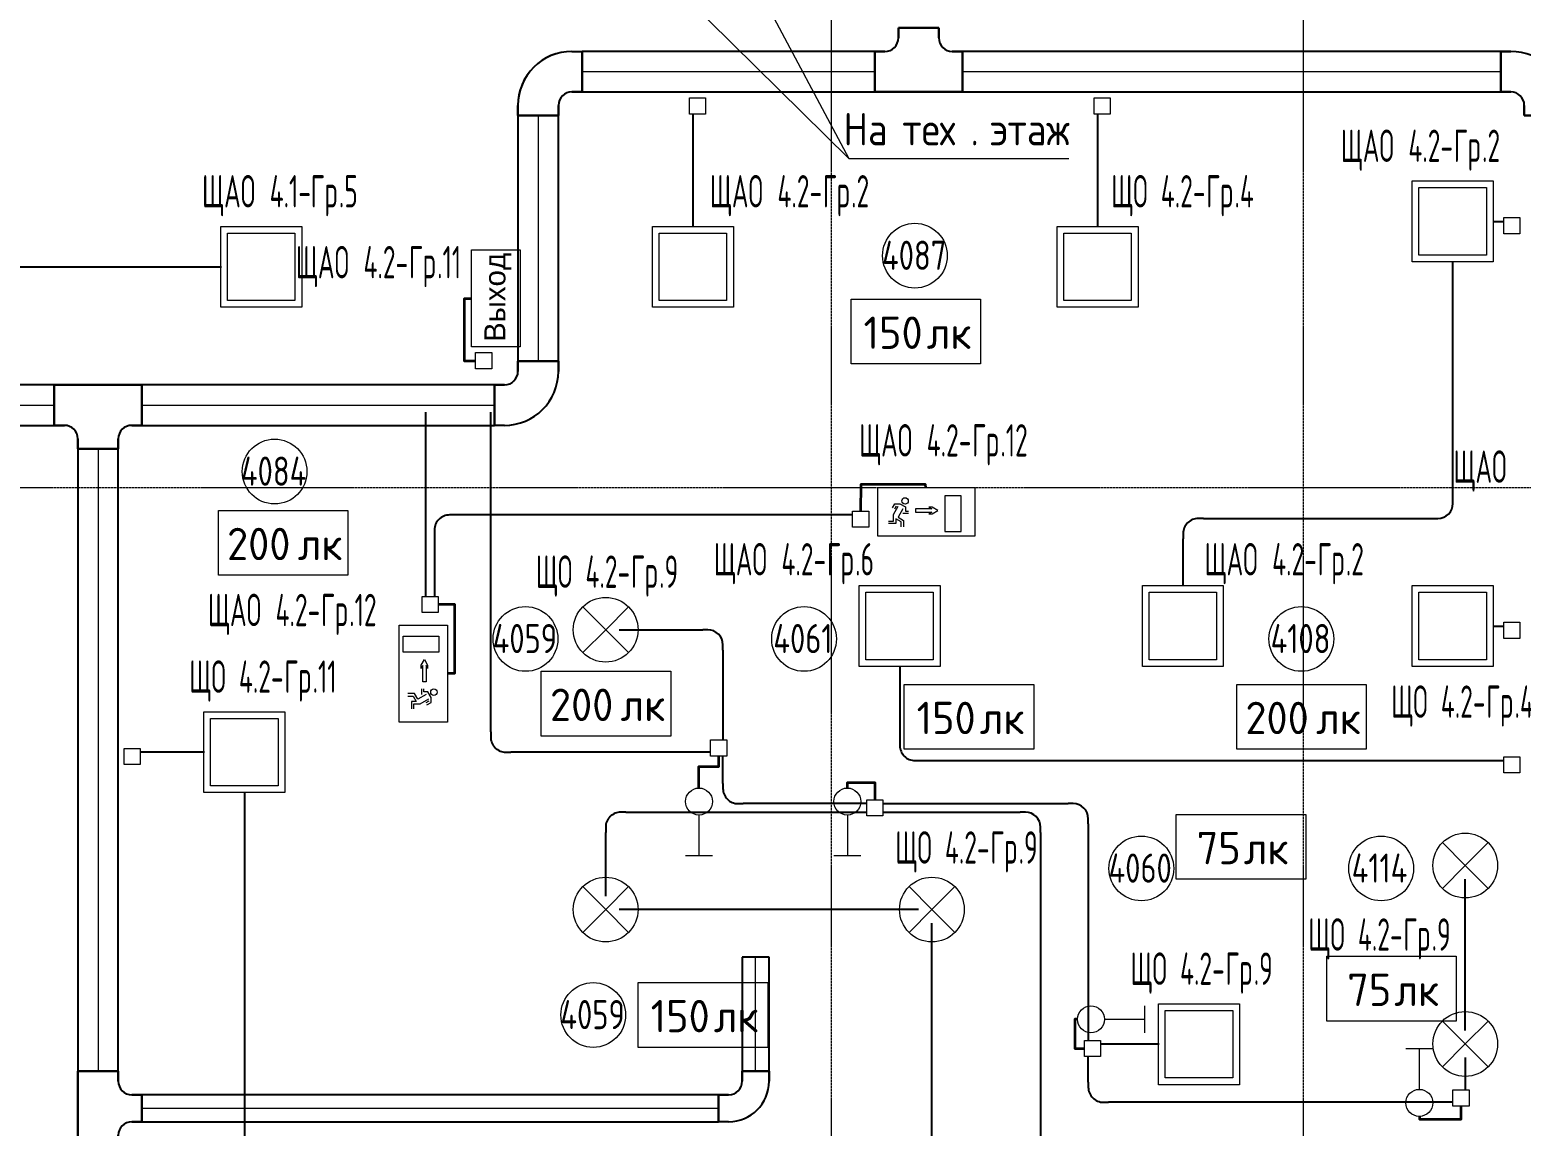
# Model space of a CAD drawing. Header units: millimetres. Extents: x -4730 to 98194, y -4296 to 93388.
# Drawn here: x 78059 to 89115, y 38268 to 46395 of the extents above; entities that cross this region are included whole.
import ezdxf

# ---------------------------------------------------------------- set-up
doc = ezdxf.new("R2010")
doc.units = ezdxf.units.MM
doc.linetypes.add('Линия сетки', pattern=[22.225, 12.7, -3.175, 3.175, -3.175])
for name, color, linetype, lineweight, true_color in [('Кабельные лотки', 5, 'Continuous', 25, 0x0000ff), ('Короба', 7, 'Continuous', 25, 0x008000), ('Соединительные детали кабельных лотков', 5, 'Continuous', 25, 0x0000ff), ('Соединительные детали коробов', 7, 'Continuous', 25, 0x008000), ('Типовые аннотации', 1, 'Continuous', 18, 0xff0000)]:
    doc.layers.add(name, color=color, linetype=linetype, lineweight=lineweight, true_color=true_color)
for name, color, linetype, lineweight in [('Марки помещений', 7, 'Continuous', 9), ('Марки силовых электроприборов', 7, 'Continuous', 9), ('Осевая линия', 7, 'Continuous', 18), ('Оси', 7, 'Continuous', 9), ('Провода', 7, 'Continuous', 35), ('Текстовые примечания', 7, 'Continuous', 9), ('Тонкие линии', 7, 'Continuous', 9)]:
    doc.layers.add(name, color=color, linetype=linetype, lineweight=lineweight)
doc.styles.add('Arial', font='arial.ttf', dxfattribs={"height": 156})
doc.styles.add('GOST Common', font='GOST_Common.ttf', dxfattribs={"width": 0.6, "height": 240})
doc.styles.add('GOST Common_3', font='GOST_Common.ttf', dxfattribs={"width": 0.8, "height": 216})
doc.styles.add('GOST Common_4', font='GOST_Common.ttf', dxfattribs={"height": 240})
doc.styles.add('GOST Common_6', font='GOST_Common.ttf', dxfattribs={"width": 0.9, "height": 240})

# ---------------------------------------------------------------- blocks, each defined once
blk = doc.blocks.new('M_Горизонтальный изгиб-колено для канального - Стандартная-2475426-4-й этаж')
at = {"layer": 'Соединительные детали кабельных лотков'}
for p, q in [((-150, 250), (-150, 325)), ((150, 325), (-150, 325)), ((-150, 325), (150, 325)), ((-150, 325), (-150, 325)), ((-150, 325), (-150, 250)), ((150, 250), (150, 325)), ((150, 325), (150, 325)), ((150, 325), (150, 250)), ((-325, 150), (-325, 150)), ((-325, 150), (-325, -150)), ((-325, -150), (-325, 150)), ((-325, 150), (-250, 150)), ((-250, 150), (-325, 150)), ((-325, -150), (-325, -150)), ((-250, -150), (-325, -150)), ((-250, -150), (-325, -150))]:
    blk.add_line(p, q, dxfattribs=at)
for radius, end in [(100, 360), (400, 360), (100, 0), (400, 0)]:
    blk.add_arc((-250, 250), radius, 270, end, dxfattribs=at)
blk = doc.blocks.new('M_Горизонтальный тройник для канального - Радиус 100 мм-2474834-4-й этаж')
at = {"layer": 'Соединительные детали кабельных лотков'}
for p, q in [((325, 150), (-325, 150)), ((-325, 150), (-325, -150)), ((-325, -150), (-325, 150)), ((-325, 150), (325, 150)), ((-325, 150), (-325, 150)), ((325, -150), (325, 150)), ((325, 150), (325, -150)), ((325, 150), (325, 150)), ((-325, -150), (-250, -150)), ((-250, -150), (-325, -150)), ((-325, -150), (-325, -150)), ((250, -150), (325, -150)), ((325, -150), (250, -150)), ((325, -150), (325, -150)), ((-150, -250), (-150, -325)), ((-150, -325), (-150, -250)), ((-150, -325), (150, -325)), ((150, -325), (-150, -325)), ((-150, -325), (-150, -325)), ((150, -325), (150, -250)), ((150, -250), (150, -325)), ((150, -325), (150, -325))]:
    blk.add_line(p, q, dxfattribs=at)
for centre, start, end in [((-250, -250), 0, 90), ((-250, -250), 0, 90), ((250, -250), 90, 180), ((250, -250), 90, 180)]:
    blk.add_arc(centre, 100, start, end, dxfattribs=at)
blk = doc.blocks.new('M_Короб_ отвод - Плоский торец - ПВХ - Стандартная-2386742-4-й этаж')
at = {"layer": 'Соединительные детали коробов'}
for p, q in [((0, 111.95), (0, 150.05)), ((-150.05, 0), (-111.95, 0))]:
    blk.add_line(p, q, dxfattribs=at)
blk.add_arc((-111.95, 111.95), 111.95, 270, 0, dxfattribs=at)
blk = doc.blocks.new('M_Горизонтальный тройник для канального - Радиус 100 мм-2745902-4-й этаж')
at = {"layer": 'Соединительные детали кабельных лотков'}
for p, q in [((275, 150), (-275, 150)), ((-275, 150), (-275, -150)), ((-275, -150), (-275, 150)), ((-275, 150), (275, 150)), ((-275, 150), (-275, 150)), ((275, -150), (275, 150)), ((275, 150), (275, -150)), ((275, 150), (275, 150)), ((-275, -150), (-200, -150)), ((-200, -150), (-275, -150)), ((-275, -150), (-275, -150)), ((200, -150), (275, -150)), ((275, -150), (200, -150)), ((275, -150), (275, -150)), ((-100, -250), (-100, -325)), ((-100, -325), (-100, -250)), ((-100, -325), (100, -325)), ((100, -325), (-100, -325)), ((-100, -325), (-100, -325)), ((100, -325), (100, -250)), ((100, -250), (100, -325)), ((100, -325), (100, -325))]:
    blk.add_line(p, q, dxfattribs=at)
for centre, start, end in [((-200, -250), 0, 90), ((-200, -250), 0, 90), ((200, -250), 90, 180), ((200, -250), 90, 180)]:
    blk.add_arc(centre, 100, start, end, dxfattribs=at)
blk = doc.blocks.new('M_Горизонтальный изгиб-колено для канального - Стандартная-2451758-4-й этаж')
at = {"layer": 'Соединительные детали кабельных лотков'}
for p, q in [((-100, 200), (-100, 275)), ((100, 275), (-100, 275)), ((-100, 275), (100, 275)), ((-100, 275), (-100, 275)), ((-100, 275), (-100, 200)), ((100, 200), (100, 275)), ((100, 275), (100, 275)), ((100, 275), (100, 200)), ((-275, 100), (-275, 100)), ((-275, 100), (-275, -100)), ((-275, -100), (-275, 100)), ((-275, 100), (-200, 100)), ((-200, 100), (-275, 100)), ((-275, -100), (-275, -100)), ((-200, -100), (-275, -100)), ((-200, -100), (-275, -100))]:
    blk.add_line(p, q, dxfattribs=at)
for radius, end in [(100, 360), (300, 360), (100, 0), (300, 0)]:
    blk.add_arc((-200, 200), radius, 270, end, dxfattribs=at)
blk = doc.blocks.new('ADSK_Марка_Помещение_1_ГОСТ21-501-2011 - Номер-85995-4-й этаж')
at = {"layer": 'Марки помещений'}
blk.add_circle((0, 0), 2, dxfattribs=at)
blk = doc.blocks.new('Морка помещения_освещённость_ - Морка помещения_освещённость_-1484368-4-й этаж')
at = {"layer": 'Марки помещений', "color": 190, "true_color": 0x8000ff}
for p, q in [((-4, 0), (-4, 4)), ((-4, 4), (4, 4)), ((4, 4), (4, 0)), ((4, 0), (-4, 0))]:
    blk.add_line(p, q, dxfattribs=at)

msp = doc.modelspace()

# ---------------------------------------------------------------- linework, layer by layer
at = {"layer": 'Кабельные лотки'}
for p, q in [((82152.9607, 45935), (82152.9607, 46235)), ((84322.9607, 46235), (82152.9607, 46235)), ((84322.9607, 45935), (84322.9607, 46235)), ((84972.9607, 45935), (84972.9607, 46235)), ((88962.9607, 46235), (84972.9607, 46235)), ((88962.9607, 45935), (88962.9607, 46235)), ((82152.9607, 45935), (84322.9607, 45935)), ((84972.9607, 45935), (88962.9607, 45935)), ((81677.9607, 45760), (81977.9607, 45760)), ((81677.9607, 45760), (81677.9607, 43938.1437)), ((81977.9607, 43938.1437), (81977.9607, 45760)), ((81677.9607, 43938.1437), (81977.9607, 43938.1437)), ((78240.422, 43763.1437), (48145, 43763.1437)), ((78240.422, 43463.1437), (78240.422, 43763.1437)), ((78890.422, 43463.1437), (78890.422, 43763.1437)), ((81502.9607, 43763.1437), (78890.422, 43763.1437)), ((81502.9607, 43463.1437), (81502.9607, 43763.1437)), ((48145, 43463.1437), (78240.422, 43463.1437)), ((78890.422, 43463.1437), (81502.9607, 43463.1437)), ((78415.422, 43288.1437), (78715.422, 43288.1437)), ((78415.422, 43288.1437), (78415.422, 38675.8333)), ((78715.422, 38675.8333), (78715.422, 43288.1437)), ((83540, 39520.8333), (83340, 39520.8333)), ((83340, 39520.8333), (83340, 38675.8333)), ((83540, 38675.8333), (83540, 39520.8333)), ((78415.422, 38675.8333), (78715.422, 38675.8333)), ((83540, 38675.8333), (83340, 38675.8333)), ((78890.422, 38300.8333), (78890.422, 38500.8333)), ((83165, 38500.8333), (78890.422, 38500.8333)), ((83165, 38300.8333), (83165, 38500.8333)), ((78890.422, 38300.8333), (83165, 38300.8333))]:
    msp.add_line(p, q, dxfattribs=at)
at = {"layer": 'Короба'}
for p, q in [((82977.2325, 44935.5863), (82977.2325, 45770.1348)), ((85977.2325, 44935.5863), (85977.2325, 45770.1348)), ((88906.6742, 44975.2432), (88986.0706, 44975.2432)), ((88609.1742, 42922.7932), (88609.1742, 44677.7432)), ((77785.7361, 44638.0863), (79479.7325, 44638.0863)), ((80995.8414, 42194.6758), (80995.8414, 43560.1852)), ((81475.9922, 41190.2352), (81475.9922, 43560.1852)), ((84158.1186, 42798.7959), (81208.8914, 42798.7959)), ((86759.2242, 42772.7432), (88459.1242, 42772.7432)), ((81058.8414, 42648.7459), (81058.8414, 42194.6758)), ((86609.1742, 42272.7432), (86609.1742, 42622.6932)), ((82428.3267, 41947.7608), (83047.4422, 41947.7608)), ((88906.6742, 41975.2432), (88986.0706, 41975.2432)), ((83197.4922, 41797.7108), (83197.4922, 41131.6852)), ((84509.1742, 41677.7432), (84509.1742, 41127.7932)), ((79354.0943, 41040.2794), (78877.6453, 41040.2794)), ((83105.9922, 41040.1852), (81626.0422, 41040.1852)), ((83197.4922, 40808.8589), (83197.4922, 41011.6852)), ((84659.2242, 40977.7432), (88986.0706, 40977.7432)), ((79651.5943, 40742.7794), (79651.5943, 37737.7794)), ((82478.3767, 40595.8089), (84263.6319, 40595.8089)), ((84263.6319, 40658.8089), (83347.5422, 40658.8089)), ((84383.6319, 40658.8089), (85755.9871, 40658.8089)), ((84383.6319, 40595.8089), (85401.8215, 40595.8089)), ((85906.0371, 40508.7589), (85906.0371, 38903.7432)), ((82328.3267, 39973.6536), (82328.3267, 40445.7589)), ((85551.8715, 40445.7589), (85551.8715, 35503.6602)), ((88700.4053, 38977.3469), (88700.4053, 40100)), ((84646.6733, 39873.6536), (82428.3267, 39873.6536)), ((84746.6733, 37973.6536), (84746.6733, 39773.6536)), ((86431.6742, 38875.2432), (85997.5371, 38875.2432)), ((85906.0371, 38594.8762), (85906.0371, 38783.7432)), ((88700.4053, 38777.3469), (88700.4053, 38536.3262)), ((88608.9053, 38444.8262), (86056.0871, 38444.8262))]:
    msp.add_line(p, q, dxfattribs=at)
at = {"layer": 'Осевая линия'}
for p, q in [((82152.9607, 46085), (84322.9607, 46085)), ((84972.9607, 46085), (88962.9607, 46085)), ((81827.9607, 45760), (81827.9607, 43938.1437)), ((48145, 43613.1437), (78240.422, 43613.1437)), ((78890.422, 43613.1437), (81502.9607, 43613.1437)), ((78565.422, 43288.1437), (78565.422, 38675.8333)), ((83440, 38675.8333), (83440, 39520.8333)), ((78890.422, 38400.8333), (83165, 38400.8333))]:
    msp.add_line(p, q, dxfattribs=at)
at = {"layer": 'Оси', "linetype": 'Линия сетки'}
for p, q in [((84000, 93388.3703), (84000, -3096.3487)), ((87500, 93388.3703), (87500, -3096.3487)), ((98194.2682, 43000), (-3530.0173, 43000))]:
    msp.add_line(p, q, dxfattribs=at)
at = {"layer": 'Провода', "flags": 128}
for points in [[(81333.2548, 44401.1456), (81280, 44400), (81280, 43942.0897), (81363.6043, 43942.0885)], [(84700.5741, 43001.7452), (84700, 43025), (84220, 43025), (84218.463, 42827.2959)], [(81156.7453, 41625.4621), (81210, 41626.6077), (81210, 42134.6779), (81087.3414, 42134.6765)], [(83020, 40774.3567), (83020, 40935), (83165.9874, 40935), (83165.9901, 41011.6852)], [(84120, 40774.3567), (84120, 40815), (84323.6271, 40815), (84323.6304, 40687.3089)], [(85825.6433, 39060), (85805, 39060), (85805, 38843.7452), (85877.5371, 38843.7441)], [(88360, 38340.6433), (88360, 38320), (88668.9005, 38320), (88668.9035, 38416.3262)]]:
    msp.add_lwpolyline(points, dxfattribs=at)
at = {"layer": 'Типовые аннотации'}
for p, q in [((82948.7325, 45890.1348), (83068.7325, 45890.1348)), ((82948.7325, 45770.1348), (82948.7325, 45890.1348)), ((83068.7325, 45890.1348), (83068.7325, 45770.1348)), ((83068.7325, 45770.1348), (82948.7325, 45770.1348)), ((88306.9102, 45275.2432), (88906.9102, 45275.2432)), ((88306.9102, 44675.2432), (88306.9102, 45275.2432)), ((88356.9102, 45225.2432), (88856.9102, 45225.2432)), ((88356.9102, 44725.2432), (88356.9102, 45225.2432)), ((88856.9102, 45225.2432), (88856.9102, 44725.2432)), ((88906.9102, 45275.2432), (88906.9102, 44675.2432)), ((88986.0706, 45003.7432), (89106.0706, 45003.7432)), ((88986.0706, 44883.7432), (88986.0706, 45003.7432)), ((89106.0706, 45003.7432), (89106.0706, 44883.7432)), ((79474.9685, 44938.0863), (80074.9685, 44938.0863)), ((79474.9685, 44338.0863), (79474.9685, 44938.0863)), ((79524.9685, 44888.0863), (80024.9685, 44888.0863)), ((79524.9685, 44388.0863), (79524.9685, 44888.0863)), ((80024.9685, 44888.0863), (80024.9685, 44388.0863)), ((80074.9685, 44938.0863), (80074.9685, 44338.0863)), ((82674.9685, 44938.0863), (83274.9685, 44938.0863)), ((82674.9685, 44338.0863), (82674.9685, 44938.0863)), ((82724.9685, 44888.0863), (83224.9685, 44888.0863)), ((82724.9685, 44388.0863), (82724.9685, 44888.0863)), ((83224.9685, 44888.0863), (83224.9685, 44388.0863)), ((83274.9685, 44938.0863), (83274.9685, 44338.0863)), ((89106.0706, 44883.7432), (88986.0706, 44883.7432)), ((88906.9102, 44675.2432), (88306.9102, 44675.2432)), ((88856.9102, 44725.2432), (88356.9102, 44725.2432)), ((80074.9685, 44338.0863), (79474.9685, 44338.0863)), ((80024.9685, 44388.0863), (79524.9685, 44388.0863)), ((83274.9685, 44338.0863), (82674.9685, 44338.0863)), ((83224.9685, 44388.0863), (82724.9685, 44388.0863)), ((81363.6043, 44002.0877), (81483.6043, 44002.0877)), ((81363.6043, 43882.0877), (81363.6043, 44002.0877)), ((81483.6043, 44002.0877), (81483.6043, 43882.0877)), ((81483.6043, 43882.0877), (81363.6043, 43882.0877)), ((84158.1186, 42827.2959), (84278.1186, 42827.2959)), ((84158.1186, 42707.2959), (84158.1186, 42827.2959)), ((84278.1186, 42827.2959), (84278.1186, 42707.2959)), ((84278.1186, 42707.2959), (84158.1186, 42707.2959)), ((84206.9102, 42275.2432), (84806.9102, 42275.2432)), ((84206.9102, 41675.2432), (84206.9102, 42275.2432)), ((84806.9102, 42275.2432), (84806.9102, 41675.2432)), ((86306.9102, 42275.2432), (86906.9102, 42275.2432)), ((86306.9102, 41675.2432), (86306.9102, 42275.2432)), ((86906.9102, 42275.2432), (86906.9102, 41675.2432)), ((80967.3414, 42194.6758), (81087.3414, 42194.6758)), ((80967.3414, 42074.6758), (80967.3414, 42194.6758)), ((81087.3414, 42194.6758), (81087.3414, 42074.6758)), ((84256.9102, 42225.2432), (84756.9102, 42225.2432)), ((84256.9102, 41725.2432), (84256.9102, 42225.2432)), ((84756.9102, 42225.2432), (84756.9102, 41725.2432)), ((86356.9102, 42225.2432), (86856.9102, 42225.2432)), ((86356.9102, 41725.2432), (86356.9102, 42225.2432)), ((86856.9102, 42225.2432), (86856.9102, 41725.2432)), ((81087.3414, 42074.6758), (80967.3414, 42074.6758)), ((84756.9102, 41725.2432), (84256.9102, 41725.2432)), ((86856.9102, 41725.2432), (86356.9102, 41725.2432)), ((84806.9102, 41675.2432), (84206.9102, 41675.2432)), ((86906.9102, 41675.2432), (86306.9102, 41675.2432)), ((88986.0706, 41006.2432), (89106.0706, 41006.2432)), ((88986.0706, 40886.2432), (88986.0706, 41006.2432)), ((89106.0706, 41006.2432), (89106.0706, 40886.2432)), ((89106.0706, 40886.2432), (88986.0706, 40886.2432))]:
    msp.add_line(p, q, dxfattribs=at)
at = {"layer": 'Типовые аннотации', "color": 16, "true_color": 0x800000}
for p, q in [((85948.7325, 45890.1348), (86068.7325, 45890.1348)), ((85948.7325, 45770.1348), (85948.7325, 45890.1348)), ((86068.7325, 45890.1348), (86068.7325, 45770.1348)), ((86068.7325, 45770.1348), (85948.7325, 45770.1348)), ((88986.0706, 42003.7432), (89106.0706, 42003.7432)), ((88986.0706, 41883.7432), (88986.0706, 42003.7432)), ((89106.0706, 42003.7432), (89106.0706, 41883.7432)), ((89106.0706, 41883.7432), (88986.0706, 41883.7432)), ((83105.9922, 41131.6852), (83225.9922, 41131.6852)), ((83105.9922, 41011.6852), (83105.9922, 41131.6852)), ((83225.9922, 41131.6852), (83225.9922, 41011.6852)), ((78757.6453, 41068.7794), (78877.6453, 41068.7794)), ((78757.6453, 40948.7794), (78757.6453, 41068.7794)), ((78877.6453, 41068.7794), (78877.6453, 40948.7794)), ((78877.6453, 40948.7794), (78757.6453, 40948.7794)), ((83225.9922, 41011.6852), (83105.9922, 41011.6852)), ((84263.6319, 40687.3089), (84383.6319, 40687.3089)), ((84263.6319, 40567.3089), (84263.6319, 40687.3089)), ((84383.6319, 40687.3089), (84383.6319, 40567.3089)), ((84383.6319, 40567.3089), (84263.6319, 40567.3089)), ((85877.5371, 38903.7432), (85997.5371, 38903.7432)), ((85877.5371, 38783.7432), (85877.5371, 38903.7432)), ((85997.5371, 38903.7432), (85997.5371, 38783.7432)), ((85997.5371, 38783.7432), (85877.5371, 38783.7432))]:
    msp.add_line(p, q, dxfattribs=at)
at = {"layer": 'Типовые аннотации', "color": 5, "true_color": 0x0000ff}
for p, q in [((85674.9685, 44938.0863), (86274.9685, 44938.0863)), ((85674.9685, 44338.0863), (85674.9685, 44938.0863)), ((85724.9685, 44888.0863), (86224.9685, 44888.0863)), ((85724.9685, 44388.0863), (85724.9685, 44888.0863)), ((86224.9685, 44888.0863), (86224.9685, 44388.0863)), ((86274.9685, 44938.0863), (86274.9685, 44338.0863)), ((86274.9685, 44338.0863), (85674.9685, 44338.0863)), ((86224.9685, 44388.0863), (85724.9685, 44388.0863)), ((88306.9102, 42275.2432), (88906.9102, 42275.2432)), ((88306.9102, 41675.2432), (88306.9102, 42275.2432)), ((88906.9102, 42275.2432), (88906.9102, 41675.2432)), ((88356.9102, 42225.2432), (88856.9102, 42225.2432)), ((88356.9102, 41725.2432), (88356.9102, 42225.2432)), ((88856.9102, 42225.2432), (88856.9102, 41725.2432)), ((82328.3267, 41947.7608), (82158.6211, 42117.4664)), ((82328.3267, 41947.7608), (82498.0323, 42117.4664)), ((82328.3267, 41947.7608), (82158.6211, 41778.0552)), ((82328.3267, 41947.7608), (82498.0323, 41778.0552)), ((88856.9102, 41725.2432), (88356.9102, 41725.2432)), ((88906.9102, 41675.2432), (88306.9102, 41675.2432)), ((79349.3303, 41340.2794), (79949.3303, 41340.2794)), ((79349.3303, 40740.2794), (79349.3303, 41340.2794)), ((79399.3303, 41290.2794), (79899.3303, 41290.2794)), ((79399.3303, 40790.2794), (79399.3303, 41290.2794)), ((79899.3303, 41290.2794), (79899.3303, 40790.2794)), ((79949.3303, 41340.2794), (79949.3303, 40740.2794)), ((79949.3303, 40740.2794), (79349.3303, 40740.2794)), ((79899.3303, 40790.2794), (79399.3303, 40790.2794)), ((83020, 40574.3567), (83020, 40274.3567)), ((84120, 40574.3567), (84120, 40274.3567)), ((88700.4053, 40200), (88530.6997, 40369.7056)), ((88700.4053, 40200), (88870.111, 40369.7056)), ((82920, 40274.3567), (83120, 40274.3567)), ((84020, 40274.3567), (84220, 40274.3567)), ((88700.4053, 40200), (88530.6997, 40030.2944)), ((88700.4053, 40200), (88870.111, 40030.2944)), ((82328.3267, 39873.6536), (82158.6211, 40043.3592)), ((82328.3267, 39873.6536), (82498.0323, 40043.3592)), ((84746.6733, 39873.6536), (84576.9677, 40043.3592)), ((84746.6733, 39873.6536), (84916.379, 40043.3592)), ((82328.3267, 39873.6536), (82158.6211, 39703.9479)), ((82328.3267, 39873.6536), (82498.0323, 39703.9479)), ((84746.6733, 39873.6536), (84576.9677, 39703.9479)), ((84746.6733, 39873.6536), (84916.379, 39703.9479)), ((86325.6433, 38960), (86325.6433, 39160)), ((86426.9102, 39175.2432), (87026.9102, 39175.2432)), ((86426.9102, 38575.2432), (86426.9102, 39175.2432)), ((87026.9102, 39175.2432), (87026.9102, 38575.2432)), ((86025.6433, 39060), (86325.6433, 39060)), ((86476.9102, 39125.2432), (86976.9102, 39125.2432)), ((86476.9102, 38625.2432), (86476.9102, 39125.2432)), ((86976.9102, 39125.2432), (86976.9102, 38625.2432)), ((88700.4053, 38877.3469), (88530.6997, 39047.0526)), ((88700.4053, 38877.3469), (88870.111, 39047.0526)), ((88460, 38840.6433), (88260, 38840.6433)), ((88360, 38540.6433), (88360, 38840.6433)), ((88700.4053, 38877.3469), (88530.6997, 38707.6413)), ((88700.4053, 38877.3469), (88870.111, 38707.6413)), ((86976.9102, 38625.2432), (86476.9102, 38625.2432)), ((87026.9102, 38575.2432), (86426.9102, 38575.2432))]:
    msp.add_line(p, q, dxfattribs=at)
at = {"layer": 'Типовые аннотации', "color": 96, "true_color": 0x008000}
for p, q in [((81333.2548, 44045.0179), (81333.2548, 44765.0179)), ((81333.2548, 44765.0179), (81693.2548, 44765.0179)), ((81693.2548, 44765.0179), (81693.2548, 44045.0179)), ((81693.2548, 44045.0179), (81333.2548, 44045.0179)), ((84345.0179, 42641.7452), (84345.0179, 43001.7452)), ((84345.0179, 43001.7452), (85065.0179, 43001.7452)), ((84843.641, 42939.594), (84843.641, 42675.594)), ((84963.641, 42939.594), (84843.641, 42939.594)), ((84963.641, 42675.594), (84963.641, 42939.594)), ((85065.0179, 43001.7452), (85065.0179, 42641.7452)), ((84454.1286, 42850.8048), (84472.1286, 42881.9817)), ((84461.7363, 42801.6279), (84497.7363, 42863.9817)), ((84461.7363, 42753.6279), (84461.7363, 42801.6279)), ((84482.5209, 42863.9817), (84469.7171, 42841.8048)), ((84472.1286, 42881.9817), (84508.1286, 42881.9817)), ((84531.6978, 42844.374), (84495.6978, 42782.0202)), ((84508.1286, 42881.9817), (84549.6978, 42857.9817)), ((84573.6978, 42809.9817), (84531.6978, 42809.9817)), ((84549.6978, 42857.9817), (84549.6978, 42827.9817)), ((84549.6978, 42827.9817), (84573.6978, 42827.9817)), ((84745.539, 42843.7977), (84625.539, 42843.7977)), ((84625.539, 42843.7977), (84625.539, 42819.7977)), ((84625.539, 42819.7977), (84745.539, 42819.7977)), ((84748.7544, 42855.7977), (84724.7544, 42855.7977)), ((84724.7544, 42855.7977), (84745.539, 42843.7977)), ((84745.539, 42819.7977), (84724.7544, 42807.7977)), ((84724.7544, 42807.7977), (84748.7544, 42807.7977)), ((84790.3236, 42831.7977), (84748.7544, 42855.7977)), ((84748.7544, 42807.7977), (84790.3236, 42831.7977)), ((84425.7363, 42753.6279), (84461.7363, 42753.6279)), ((84479.7363, 42735.6279), (84425.7363, 42735.6279)), ((84519.267, 42747.6279), (84479.7363, 42770.4509)), ((84479.7363, 42770.4509), (84479.7363, 42735.6279)), ((84495.6978, 42782.0202), (84537.267, 42758.0202)), ((84519.267, 42710.0202), (84519.267, 42747.6279)), ((84537.267, 42758.0202), (84537.267, 42710.0202)), ((84843.641, 42675.594), (84963.641, 42675.594)), ((85065.0179, 42641.7452), (84345.0179, 42641.7452)), ((80796.7453, 41981.5898), (81156.7453, 41981.5898)), ((80796.7453, 41261.5898), (80796.7453, 41981.5898)), ((80828.1555, 41780.5974), (80828.1555, 41900.5974)), ((80828.1555, 41900.5974), (81092.1555, 41900.5974)), ((81092.1555, 41900.5974), (81092.1555, 41780.5974)), ((81156.7453, 41981.5898), (81156.7453, 41261.5898)), ((81092.1555, 41780.5974), (80828.1555, 41780.5974)), ((80960.3592, 41685.7109), (80984.3592, 41727.2801)), ((80960.3592, 41661.7109), (80960.3592, 41685.7109)), ((80972.3592, 41682.4955), (80960.3592, 41661.7109)), ((80972.3592, 41562.4955), (80972.3592, 41682.4955)), ((80984.3592, 41727.2801), (81008.3592, 41685.7109)), ((81008.3592, 41661.7109), (80996.3592, 41682.4955)), ((80996.3592, 41682.4955), (80996.3592, 41562.4955)), ((81008.3592, 41685.7109), (81008.3592, 41661.7109)), ((80910.5817, 41474.2235), (80862.5817, 41474.2235)), ((80934.5817, 41432.6543), (80910.5817, 41474.2235)), ((80996.9355, 41468.6543), (80934.5817, 41432.6543)), ((80962.5432, 41510.6543), (80962.5432, 41468.6543)), ((80996.3592, 41562.4955), (80972.3592, 41562.4955)), ((80980.5432, 41486.6543), (80980.5432, 41510.6543)), ((81010.5432, 41486.6543), (80980.5432, 41486.6543)), ((81034.5432, 41445.0851), (81010.5432, 41486.6543)), ((80862.5817, 41456.2235), (80900.1894, 41456.2235)), ((80923.0124, 41416.6927), (80888.1894, 41416.6927)), ((80888.1894, 41416.6927), (80888.1894, 41362.6927)), ((80900.1894, 41456.2235), (80923.0124, 41416.6927)), ((80906.1894, 41362.6927), (80906.1894, 41398.6927)), ((80906.1894, 41398.6927), (80954.1894, 41398.6927)), ((80954.1894, 41398.6927), (81016.5432, 41434.6927)), ((81016.5432, 41419.4774), (80994.3663, 41406.6735)), ((81003.3663, 41391.0851), (81034.5432, 41409.0851)), ((81034.5432, 41409.0851), (81034.5432, 41445.0851)), ((81156.7453, 41261.5898), (80796.7453, 41261.5898))]:
    msp.add_line(p, q, dxfattribs=at)
at = {"layer": 'Типовые аннотации', "color": 7}
for p, q in [((88608.9053, 38536.3262), (88728.9053, 38536.3262)), ((88608.9053, 38416.3262), (88608.9053, 38536.3262)), ((88728.9053, 38536.3262), (88728.9053, 38416.3262)), ((88728.9053, 38416.3262), (88608.9053, 38416.3262))]:
    msp.add_line(p, q, dxfattribs=at)
at = {"layer": 'Типовые аннотации', "color": 96, "true_color": 0x008000}
for centre in [(84547.6951, 42902.5129), (81055.0744, 41484.6516)]:
    msp.add_circle(centre, 24, dxfattribs=at)
at = {"layer": 'Типовые аннотации', "color": 5, "true_color": 0x0000ff}
for centre, radius in [((82328.3267, 41947.7608), 240), ((83020, 40674.3567), 100), ((84120, 40674.3567), 100), ((88700.4053, 40200), 240), ((82328.3267, 39873.6536), 240), ((84746.6733, 39873.6536), 240), ((85925.6433, 39060), 100), ((88700.4053, 38877.3469), 240), ((88360, 38440.6433), 100)]:
    msp.add_circle(centre, radius, dxfattribs=at)
at = {"layer": 'Тонкие линии'}
for p, q in [((84131.0129, 45441.2368), (82658.4665, 46892.4878)), ((83358.4665, 46892.4878), (84131.0129, 45441.2368)), ((84131.0129, 45441.2368), (85760.8684, 45441.2368))]:
    msp.add_line(p, q, dxfattribs=at)

# ---------------------------------------------------------------- block references
at = {"layer": 'Марки помещений', "xscale": 120, "yscale": 120, "zscale": 120}
for p in [(84620.4862, 44720.8121), (79874.014, 43120.6622), (81733.9284, 41879.6463), (83798.8049, 41879.6463), (87485.3248, 41879.6463), (86299.3957, 40178.4431), (88076.8132, 40178.4431), (82236.0084, 39092.137)]:
    msp.add_blockref('ADSK_Марка_Помещение_1_ГОСТ21-501-2011 - Номер-85995-4-й этаж', p, dxfattribs=at)
at = {"layer": 'Марки помещений', "color": 190, "true_color": 0x8000ff, "xscale": 120, "yscale": 120, "zscale": 120}
for p in [(84627.8503, 43918.0581), (79937.5105, 42351.965), (82331.3002, 41159.6463), (85021.0173, 41062.3405), (87486.6068, 41062.3405), (87037.7998, 40097.7654), (88154.0937, 39047.1957), (83049.5894, 38852.137)]:
    msp.add_blockref('Морка помещения_освещённость_ - Морка помещения_освещённость_-1484368-4-й этаж', p, dxfattribs=at)
at = {"layer": 'Соединительные детали кабельных лотков'}
for name, p, rotation in [('M_Горизонтальный тройник для канального - Радиус 100 мм-2474834-4-й этаж', (84647.9607, 46085), 180), ('M_Горизонтальный тройник для канального - Радиус 100 мм-2474834-4-й этаж', (84647.9607, 46085), 180), ('M_Горизонтальный изгиб-колено для канального - Стандартная-2475426-4-й этаж', (81827.9607, 46085), 180), ('M_Горизонтальный изгиб-колено для канального - Стандартная-2475426-4-й этаж', (81827.9607, 46085), 180), ('M_Горизонтальный изгиб-колено для канального - Стандартная-2475426-4-й этаж', (89287.9607, 46085), 90), ('M_Горизонтальный изгиб-колено для канального - Стандартная-2475426-4-й этаж', (89287.9607, 46085), 90), ('M_Горизонтальный тройник для канального - Радиус 100 мм-2745902-4-й этаж', (78565.422, 38400.8333), 90), ('M_Горизонтальный тройник для канального - Радиус 100 мм-2745902-4-й этаж', (78565.422, 38400.8333), 90)]:
    msp.add_blockref(name, p, dxfattribs=dict(at, rotation=rotation))
for name, p in [('M_Горизонтальный изгиб-колено для канального - Стандартная-2475426-4-й этаж', (81827.9607, 43613.1437)), ('M_Горизонтальный изгиб-колено для канального - Стандартная-2475426-4-й этаж', (81827.9607, 43613.1437)), ('M_Горизонтальный тройник для канального - Радиус 100 мм-2474834-4-й этаж', (78565.422, 43613.1437)), ('M_Горизонтальный тройник для канального - Радиус 100 мм-2474834-4-й этаж', (78565.422, 43613.1437)), ('M_Горизонтальный изгиб-колено для канального - Стандартная-2451758-4-й этаж', (83440, 38400.8333)), ('M_Горизонтальный изгиб-колено для канального - Стандартная-2451758-4-й этаж', (83440, 38400.8333))]:
    msp.add_blockref(name, p, dxfattribs=at)
at = {"layer": 'Соединительные детали коробов'}
msp.add_blockref('M_Короб_ отвод - Плоский торец - ПВХ - Стандартная-2386742-4-й этаж', (88609.1742, 42772.7432), dxfattribs=at)
for p, rotation in [((81058.8414, 42798.7959), 180), ((86609.1742, 42772.7432), 180), ((83197.4922, 41947.7608), 90), ((81475.9922, 41040.1852), 270), ((84509.1742, 40977.7432), 270), ((83197.4922, 40658.8089), 270), ((82328.3267, 40595.8089), 180), ((85551.8715, 40595.8089), 90), ((85906.0371, 40658.8089), 90), ((85906.0371, 38444.8262), 270)]:
    msp.add_blockref('M_Короб_ отвод - Плоский торец - ПВХ - Стандартная-2386742-4-й этаж', p, dxfattribs=dict(at, rotation=rotation))

# ---------------------------------------------------------------- texts
at = {"layer": 'Марки помещений', "char_height": 216, "attachment_point": 1, "style": 'GOST Common_3'}
for s, insert, width in [('4087', (84376.8103, 44831.5993), 600.3036), ('4084', (79624.0981, 43231.4495), 615.696), ('4059', (81490.2525, 41990.4335), 600.3036), ('4061', (83570.969, 41990.4335), 561.8226), ('4108', (87257.4889, 41990.4335), 561.8226), ('4060', (86055.7198, 40289.2304), 600.3036), ('4114', (87858.5773, 40289.2304), 538.734), ('4059', (81992.3325, 39202.9242), 600.3036)]:
    msp.add_mtext(s, dxfattribs=dict(at, insert=insert, width=width))
at = {"layer": 'Марки помещений', "color": 190, "true_color": 0x8000ff, "char_height": 240, "attachment_point": 1, "style": 'GOST Common_4'}
for s, insert, width in [('150', (84239.9665, 44269.7701), 567.59475), ('лк', (84708.279, 44269.7701), 413.67075), ('200', (79521.4266, 42703.677), 634.9365), ('лк', (80045.3016, 42703.677), 413.67075), ('200', (81915.2164, 41511.3582), 634.9365), ('лк', (82439.0914, 41511.3582), 413.67075), ('150', (84633.1334, 41414.0525), 567.59475), ('200', (87070.523, 41414.0525), 634.9365), ('лк', (85101.4459, 41414.0525), 413.67075), ('лк', (87594.398, 41414.0525), 413.67075), ('75', (86709.316, 40449.4773), 423.291), ('лк', (87058.566, 40449.4773), 413.67075), ('75', (87825.6098, 39398.9076), 423.291), ('лк', (88174.8598, 39398.9076), 413.67075), ('150', (82661.7056, 39203.849), 567.59475), ('лк', (83130.0181, 39203.849), 413.67075)]:
    msp.add_mtext(s, dxfattribs=dict(at, insert=insert, width=width))
at = {"layer": 'Марки силовых электроприборов', "char_height": 240, "attachment_point": 1, "style": 'GOST Common'}
for s, insert, width in [('ЩАО', (87776.9533, 45655.4256), 502.17705), (' 4.2-', (88191.2908, 45655.4256), 513.72135), ('Гр', (88615.1533, 45655.4256), 253.9746), ('.2', (88824.7033, 45655.4256), 178.93665), ('ЩАО', (79335.7738, 45318.2687), 502.17705), (' 4.1-', (79750.1113, 45318.2687), 473.3163), ('Гр', (80140.6363, 45318.2687), 253.9746), ('.5', (80350.1863, 45318.2687), 178.93665), ('ЩАО', (83099.8167, 45318.2687), 502.17705), (' 4.2-', (83514.1542, 45318.2687), 513.72135), ('Гр', (83938.0167, 45318.2687), 253.9746), ('.2', (84147.5667, 45318.2687), 178.93665), ('ЩО', (86074.9372, 45318.2687), 340.55685), (' 4.2-', (86355.9247, 45318.2687), 513.72135), ('Гр', (86779.7872, 45318.2687), 253.9746), ('.4', (86989.3372, 45318.2687), 196.2531), ('ЩАО', (80031.1576, 44792.5931), 502.17705), (' 4.2-', (80445.4951, 44792.5931), 513.72135), ('Гр', (80869.3576, 44792.5931), 253.9746), ('.11', (81078.9076, 44792.5931), 225.11385), ('ЩАО', (84206.3414, 43471.9087), 502.17705), (' 4.2-', (84620.6789, 43471.9087), 513.72135), ('Гр', (85044.5414, 43471.9087), 253.9746), ('.12', (85254.0914, 43471.9087), 265.5189), ('ЩАО', (88612.2047, 43276.9866), 502.17705), ('ЩАО', (83129.5403, 42590.4773), 502.17705), (' 4.2-', (83543.8778, 42590.4773), 513.72135), ('Гр', (83967.7403, 42590.4773), 253.9746), ('.6', (84177.2903, 42590.4773), 178.93665), ('ЩАО', (86767.0896, 42590.4773), 502.17705), (' 4.2-', (87181.4271, 42590.4773), 513.72135), ('Гр', (87605.2896, 42590.4773), 253.9746), ('.2', (87814.8396, 42590.4773), 178.93665), ('ЩО', (81809.9403, 42498.5645), 340.55685), (' 4.2-', (82090.9278, 42498.5645), 513.72135), ('Гр', (82514.7903, 42498.5645), 253.9746), ('.9', (82724.3403, 42498.5645), 178.93665), ('ЩАО', (79379.321, 42214.3255), 502.17705), (' 4.2-', (79793.6585, 42214.3255), 513.72135), ('Гр', (80217.521, 42214.3255), 253.9746), ('.12', (80427.071, 42214.3255), 265.5189), ('ЩО', (79241.0956, 41720.4618), 340.55685), (' 4.2-', (79522.0831, 41720.4618), 513.72135), ('Гр', (79945.9456, 41720.4618), 253.9746), ('.11', (80155.4956, 41720.4618), 225.11385), ('ЩО', (88150.7956, 41535.1292), 340.55685), (' 4.2-', (88431.7831, 41535.1292), 513.72135), ('Гр', (88855.6456, 41535.1292), 253.9746), ('.4', (89065.1956, 41535.1292), 196.2531), ('ЩО', (84474.7024, 40453.7903), 340.55685), (' 4.2-', (84755.6899, 40453.7903), 513.72135), ('Гр', (85179.5524, 40453.7903), 253.9746), ('.9', (85389.1024, 40453.7903), 178.93665), ('ЩО', (87536.3533, 39808.7682), 340.55685), (' 4.2-', (87817.3408, 39808.7682), 513.72135), ('Гр', (88241.2033, 39808.7682), 253.9746), ('.9', (88450.7533, 39808.7682), 178.93665), ('ЩО', (86217.7556, 39555.4256), 340.55685), (' 4.2-', (86498.7431, 39555.4256), 513.72135), ('Гр', (86922.6056, 39555.4256), 253.9746), ('.9', (87132.1556, 39555.4256), 178.93665)]:
    msp.add_mtext(s, dxfattribs=dict(at, insert=insert, width=width))
at = {"layer": 'Текстовые примечания', "char_height": 240, "attachment_point": 1, "style": 'GOST Common_6'}
for s, insert, width in [('На', (84090.7953, 45778.8754), 432.91125), ('\\fGOST Common|b0|i0|c204|p34|;\\W.9; ', (84447.9828, 45778.8754), 95.240475), ('тех', (84526.5641, 45778.8754), 614.733975), ('этаж', (85176.6453, 45778.8754), 874.480725), ('. ', (85033.7703, 45778.8754), 173.1645)]:
    msp.add_mtext(s, dxfattribs=dict(at, insert=insert, width=width))
at = {"layer": 'Типовые аннотации', "color": 96, "lineweight": 9, "true_color": 0x008000, "insert": (81428.7694, 44081.675), "char_height": 156, "width": 769.62, "attachment_point": 1, "rotation": 90, "style": 'Arial'}
msp.add_mtext('Выход', dxfattribs=at)

doc.saveas('drawing.dxf')
